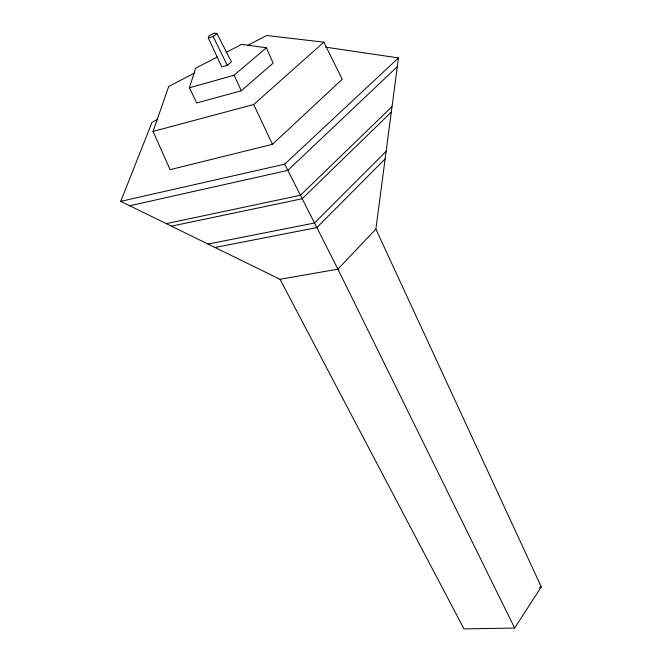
<?xml version="1.0" encoding="UTF-8"?>
<svg xmlns="http://www.w3.org/2000/svg" width="662" height="662" viewBox="0 0 662 662"><rect width="100%" height="100%" fill="white"/><g stroke="black" fill="none" stroke-linecap="round" stroke-linejoin="round"><path stroke-width="0.99" d="M157.548 119.433L152.037 122.263L120.724 201.356L280.018 279.298L463.988 628.9L514.655 628.056L541.276 586.871L375.875 229.102L398.45 57.917L325.572 47.159M226.247 52.323L241.564 44.371L266.389 47.763L273.133 63.155L241.282 90.785L196.746 102.958L189.431 87.773L195.613 68.219L217.235 56.998M247.439 45.513L266.662 35.516L323.875 42.161L342.204 79.25L272.463 144.308L170.126 169.671L153.063 131.407L168.711 86.474L194.347 73.134M208.29 37.908L209.051 35.806L214.372 33.1L216.921 33.514L231.468 61.889L227.281 65.323L221.762 66.845L208.29 37.908L213.164 36.484L216.921 33.514M375.875 229.102L337.901 269.144L280.018 279.298M385.135 158.905L316.833 227.587L215.009 247.489M386.128 151.366L314.516 223.003L208.009 244.063M391.308 112.093L302.211 198.741L171.417 226.156M392.036 106.574L300.457 195.282L166.261 223.632M397.291 66.705L287.838 170.382L129.711 205.75M120.724 201.356L284.693 164.176L398.45 57.917M153.063 131.407L253.712 104.522L323.875 42.161M189.431 87.773L234.133 75.211L266.389 47.763M539.489 587.839L541.276 586.871M284.693 164.176L337.901 269.144L514.655 628.056M213.164 36.484L227.281 65.323M253.712 104.522L272.463 144.308M234.133 75.211L241.282 90.785"/></g></svg>
